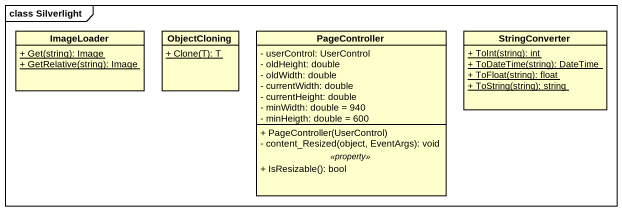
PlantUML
@startuml
mainframe class Silverlight
hide circle
hide empty members
skinparam classAttributeIconSize 0
class ImageLoader {
  {static} + Get(string): Image
  {static} + GetRelative(string): Image
}
class ObjectCloning {
  {static} + Clone(T): T
}
class PageController {
  - userControl: UserControl
  - oldHeight: double
  - oldWidth: double
  - currentWidth: double
  - currentHeight: double
  - minWidth: double = 940
  - minHeigth: double = 600
  --
  + PageController(UserControl)
  - content_Resized(object, EventArgs): void
  .. <<property>> ..
  + IsResizable(): bool
}
class StringConverter {
  {static} + ToInt(string): int
  {static} + ToDateTime(string): DateTime
  {static} + ToFloat(string): float
  {static} + ToString(string): string
}
@enduml
